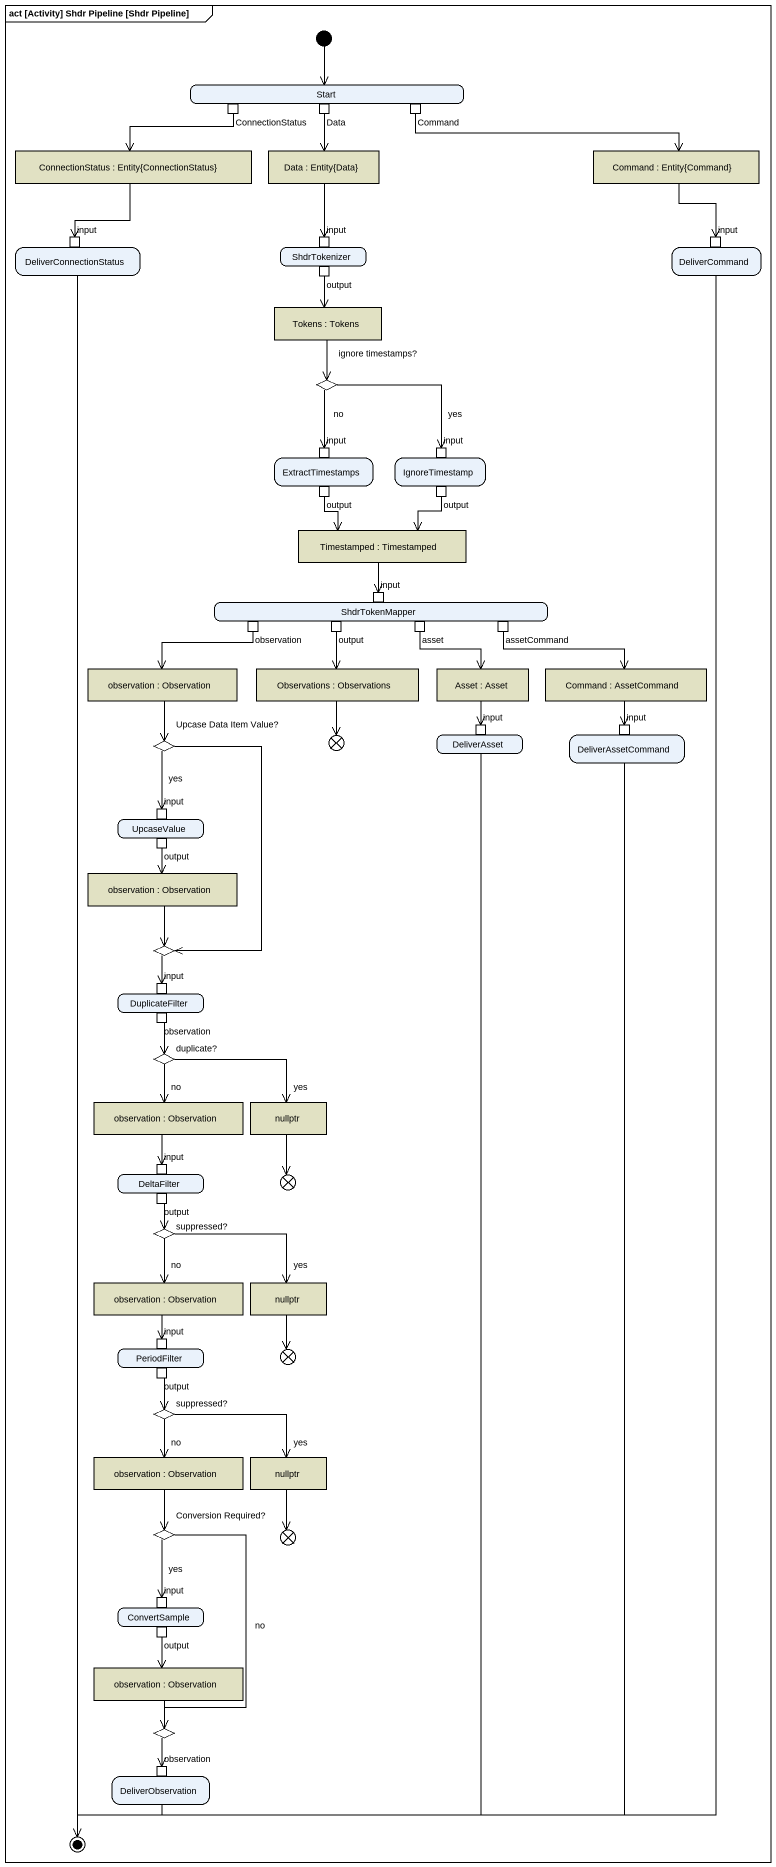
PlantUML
@startuml
mainframe act [Activity] Shdr Pipeline [Shdr Pipeline]
hide empty description
state "Start" as Start_ {
  state ConnectionStatus <<outputPin>>
  state Data <<outputPin>>
  state Command <<outputPin>>
}
state "ConnectionStatus : Entity{ConnectionStatus}" as ConnectionStatus_2 <<object>> #E1E1C3
state "Data : Entity{Data}" as Data_2 <<object>> #E1E1C3
state "Command : Entity{Command}" as Command_2 <<object>> #E1E1C3
state DeliverConnectionStatus {
  state input <<inputPin>>
}
state ShdrTokenizer {
  state "input" as input_2 <<inputPin>>
  state output <<outputPin>>
}
state DeliverCommand {
  state "input" as input_3 <<inputPin>>
}
state "Tokens : Tokens" as Tokens <<object>> #E1E1C3
state "ignore timestamps?" as ignore_timestamps <<choice>>
state ExtractTimestamps {
  state "input" as input_4 <<inputPin>>
  state "output" as output_2 <<outputPin>>
}
state IgnoreTimestamp {
  state "input" as input_5 <<inputPin>>
  state "output" as output_3 <<outputPin>>
}
state "Timestamped : Timestamped" as Timestamped <<object>> #E1E1C3
state ShdrTokenMapper {
  state "input" as input_6 <<inputPin>>
  state observation <<outputPin>>
  state "output" as output_4 <<outputPin>>
  state asset <<outputPin>>
  state assetCommand <<outputPin>>
}
state "observation : Observation" as observation_2 <<object>> #E1E1C3
state "Observations : Observations" as Observations <<object>> #E1E1C3
state "Asset : Asset" as Asset <<object>> #E1E1C3
state "Command : AssetCommand" as Command_3 <<object>> #E1E1C3
state flowfinal1 <<end>>
state DeliverAsset {
  state "input" as input_7 <<inputPin>>
}
state DeliverAssetCommand {
  state "input" as input_8 <<inputPin>>
}
state "Upcase Data Item Value?" as Upcase_Data_Item_Value <<choice>>
state UpcaseValue {
  state "input" as input_9 <<inputPin>>
  state "output" as output_5 <<outputPin>>
}
state "observation : Observation" as observation_3 <<object>> #E1E1C3
state choice1 <<choice>>
state DuplicateFilter {
  state "input" as input_10 <<inputPin>>
  state "observation" as observation_4 <<outputPin>>
}
state "duplicate?" as duplicate <<choice>>
state "observation : Observation" as observation_5 <<object>> #E1E1C3
state nullptr <<object>> #E1E1C3
state DeltaFilter {
  state "input" as input_11 <<inputPin>>
  state "output" as output_6 <<outputPin>>
}
state flowfinal2 <<end>>
state "suppressed?" as suppressed <<choice>>
state "observation : Observation" as observation_6 <<object>> #E1E1C3
state "nullptr" as nullptr_2 <<object>> #E1E1C3
state PeriodFilter {
  state "input" as input_12 <<inputPin>>
  state "output" as output_7 <<outputPin>>
}
state flowfinal3 <<end>>
state "suppressed?" as suppressed_2 <<choice>>
state "observation : Observation" as observation_7 <<object>> #E1E1C3
state "nullptr" as nullptr_3 <<object>> #E1E1C3
state "Conversion Required?" as Conversion_Required <<choice>>
state flowfinal4 <<end>>
state ConvertSample {
  state "input" as input_13 <<inputPin>>
  state "output" as output_8 <<outputPin>>
}
state "observation : Observation" as observation_8 <<object>> #E1E1C3
state choice2 <<choice>>
state DeliverObservation {
  state "observation" as observation_9 <<inputPin>>
}
[*] --> Start_
ConnectionStatus -left-> ConnectionStatus_2
Data --> Data_2
Command -right-> Command_2
ConnectionStatus_2 --> input
Data_2 --> input_2
Command_2 --> input_3
output --> Tokens
Tokens --> ignore_timestamps
ignore_timestamps --> input_4 : no
ignore_timestamps -right-> input_5 : yes
output_2 --> Timestamped
output_3 --> Timestamped
Timestamped --> input_6
observation --> observation_2
output_4 --> Observations
asset --> Asset
assetCommand -right-> Command_3
observation_2 --> Upcase_Data_Item_Value
Observations --> flowfinal1
Asset --> input_7
Command_3 --> input_8
Upcase_Data_Item_Value --> input_9 : yes
Upcase_Data_Item_Value --> choice1
output_5 --> observation_3
observation_3 --> choice1
choice1 --> input_10
observation_4 --> duplicate
duplicate --> observation_5 : no
duplicate -right-> nullptr : yes
observation_5 --> input_11
nullptr --> flowfinal2
output_6 --> suppressed
suppressed --> observation_6 : no
suppressed -right-> nullptr_2 : yes
observation_6 --> input_12
nullptr_2 --> flowfinal3
output_7 --> suppressed_2
suppressed_2 --> observation_7 : no
suppressed_2 -right-> nullptr_3 : yes
observation_7 --> Conversion_Required
nullptr_3 --> flowfinal4
Conversion_Required --> input_13 : yes
Conversion_Required --> choice2 : no
output_8 --> observation_8
observation_8 --> choice2
choice2 --> observation_9
DeliverConnectionStatus --> [*]
DeliverCommand --> [*]
DeliverAsset --> [*]
DeliverAssetCommand --> [*]
DeliverObservation --> [*]
@enduml
